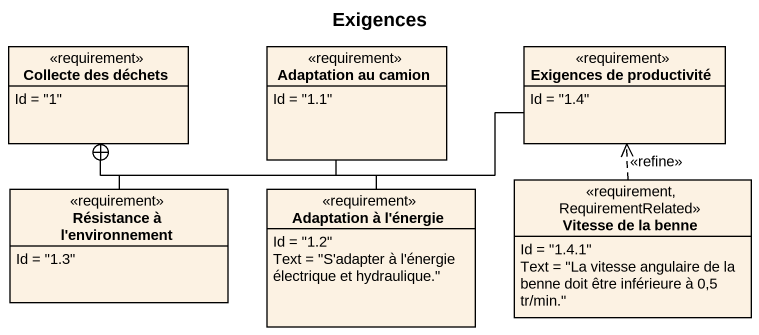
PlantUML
@startuml
title Exigences
hide circle
hide empty members
class "Collecte des déchets" as Collecte_des_déchets <<requirement>> {
  Id = "1"
}
class "Adaptation au camion" as Adaptation_au_camion <<requirement>> {
  Id = "1.1"
}
class "Exigences de productivité" as Exigences_de_productivité <<requirement>> {
  Id = "1.4"
}
class "Résistance à l'environnement" as Résistance_à_l_environnement <<requirement>> {
  Id = "1.3"
}
class "Adaptation à l'énergie" as Adaptation_à_l_énergie <<requirement>> {
  Id = "1.2"
  Text = "S'adapter à l'énergie électrique et hydraulique."
}
class "Vitesse de la benne" as Vitesse_de_la_benne <<requirement, RequirementRelated>> {
  Id = "1.4.1"
  Text = "La vitesse angulaire de la benne doit être inférieure à 0,5 tr/min."
}
Adaptation_au_camion -left-+ Collecte_des_déchets
Exigences_de_productivité -left-+ Collecte_des_déchets
Résistance_à_l_environnement -up-+ Collecte_des_déchets
Adaptation_à_l_énergie -left-+ Collecte_des_déchets
Vitesse_de_la_benne .up.> Exigences_de_productivité : <<refine>>
@enduml
